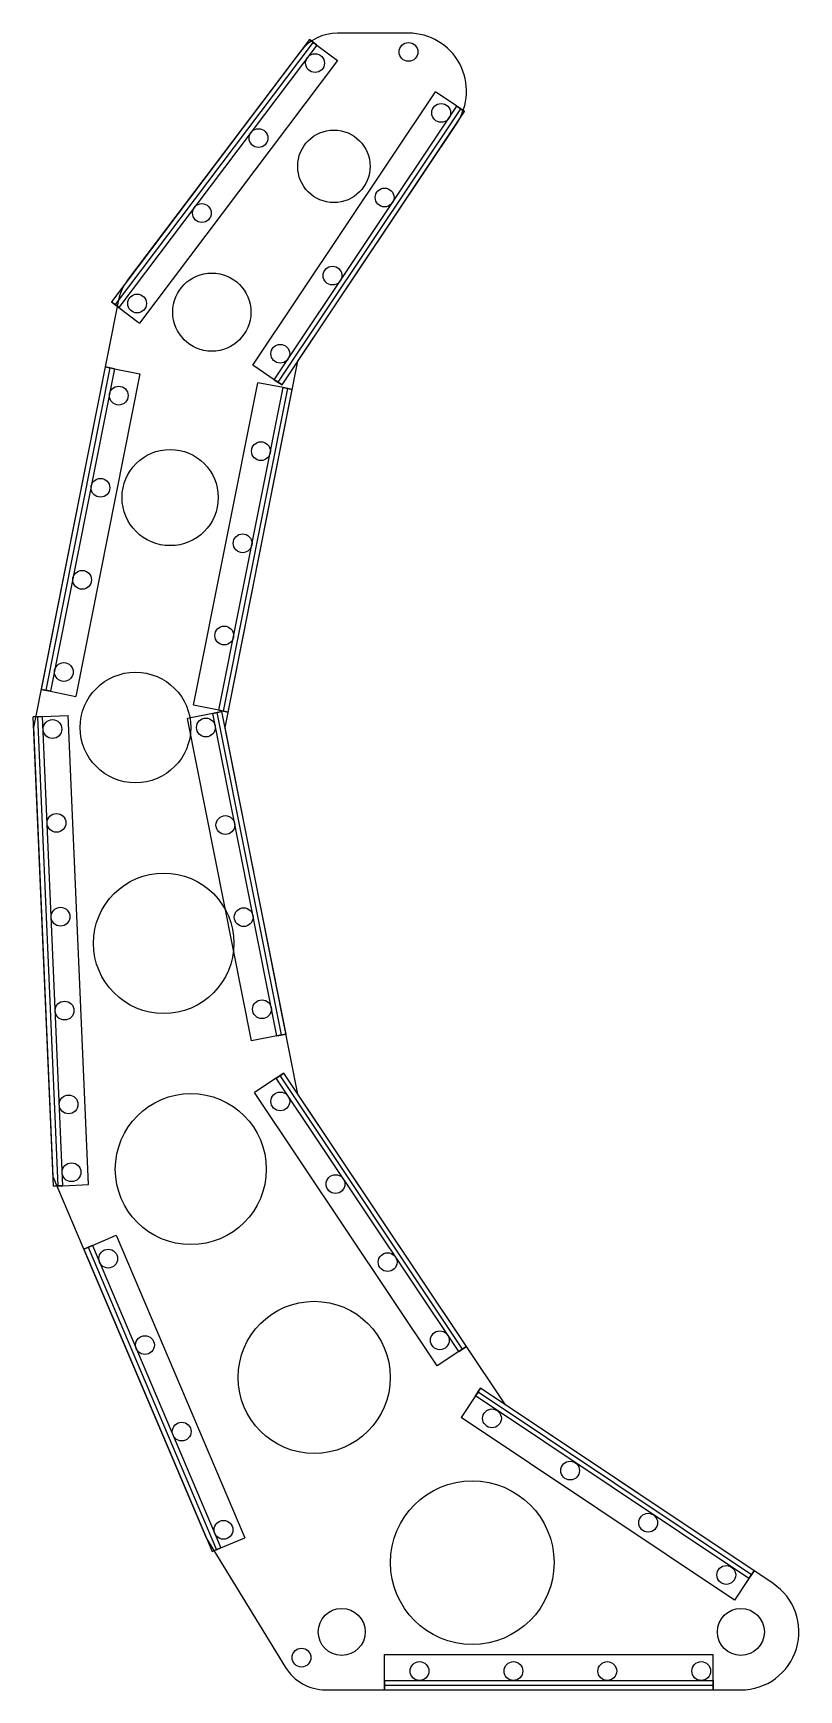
# Model space of a CAD drawing. Extents: x 22.6 to 30.8, y 9.3 to 26.9.
import ezdxf

# ---------------------------------------------------------------- set-up
doc = ezdxf.new("R2010")
doc.units = 0
doc.header["$MEASUREMENT"] = 0
doc.layers.get('0').update_dxf_attribs({"linetype": 'CONTINUOUS'})

msp = doc.modelspace()

# ---------------------------------------------------------------- linework, layer by layer
at = {"color": 7, "linetype": 'Continuous'}
for p, q in [((25.569, 26.858), (23.46, 24.066)), ((25.609, 26.828), (23.5, 24.035)), ((25.649, 26.798), (25.569, 26.858)), ((25.569, 26.858), (25.649, 26.798)), ((25.649, 26.798), (25.609, 26.828)), ((25.609, 26.828), (25.649, 26.798)), ((26.624, 26.925), (25.869, 26.925)), ((25.649, 26.798), (23.54, 24.005)), ((25.47, 26.726), (23.629, 24.29)), ((25.869, 26.632), (23.759, 23.839)), ((25.649, 26.798), (25.869, 26.632)), ((24.966, 23.389), (26.911, 26.299)), ((27.139, 26.146), (26.911, 26.299)), ((25.195, 23.236), (27.139, 26.146)), ((25.236, 23.208), (27.181, 26.119)), ((27.139, 26.146), (27.222, 26.091)), ((27.222, 26.091), (27.139, 26.146)), ((27.139, 26.146), (27.181, 26.119)), ((27.181, 26.119), (27.139, 26.146)), ((25.278, 23.181), (27.222, 26.091)), ((25.447, 23.434), (27.138, 25.964)), ((23.538, 24.086), (22.632, 19.533)), ((23.54, 24.005), (23.46, 24.066)), ((23.46, 24.066), (23.54, 24.005)), ((23.54, 24.005), (23.5, 24.035)), ((23.5, 24.035), (23.54, 24.005)), ((23.54, 24.005), (23.759, 23.839)), ((23.396, 23.371), (22.713, 19.938)), ((23.445, 23.361), (22.762, 19.929)), ((23.494, 23.352), (22.811, 19.919)), ((23.763, 23.298), (23.081, 19.865)), ((23.396, 23.371), (23.494, 23.352)), ((23.494, 23.352), (23.396, 23.371)), ((23.494, 23.352), (23.445, 23.361)), ((23.445, 23.361), (23.494, 23.352)), ((23.494, 23.352), (23.763, 23.298)), ((24.671, 19.533), (25.447, 23.434)), ((25.195, 23.236), (24.966, 23.389)), ((24.336, 19.771), (25.019, 23.204)), ((24.606, 19.718), (25.289, 23.151)), ((24.655, 19.708), (25.338, 23.141)), ((24.704, 19.698), (25.387, 23.131)), ((25.289, 23.151), (25.019, 23.204)), ((25.195, 23.236), (25.278, 23.181)), ((25.278, 23.181), (25.195, 23.236)), ((25.195, 23.236), (25.236, 23.208)), ((25.236, 23.208), (25.195, 23.236)), ((25.289, 23.151), (25.387, 23.131)), ((25.387, 23.131), (25.289, 23.151)), ((25.289, 23.151), (25.338, 23.141)), ((25.338, 23.141), (25.289, 23.151)), ((22.811, 19.919), (22.713, 19.938)), ((22.713, 19.938), (22.811, 19.919)), ((22.811, 19.919), (22.762, 19.929)), ((22.762, 19.929), (22.811, 19.919)), ((22.811, 19.919), (23.081, 19.865)), ((24.606, 19.718), (24.336, 19.771)), ((22.727, 19.65), (22.627, 19.646)), ((22.627, 19.646), (22.727, 19.65)), ((22.843, 14.651), (22.627, 19.646)), ((22.727, 19.65), (22.677, 19.648)), ((22.677, 19.648), (22.727, 19.65)), ((22.893, 14.653), (22.677, 19.648)), ((22.727, 19.65), (23.002, 19.662)), ((22.943, 14.655), (22.727, 19.65)), ((23.217, 14.667), (23.002, 19.662)), ((24.539, 19.683), (24.27, 19.63)), ((24.952, 16.197), (24.27, 19.63)), ((24.539, 19.683), (24.637, 19.703)), ((24.637, 19.703), (24.539, 19.683)), ((24.539, 19.683), (24.588, 19.693)), ((24.588, 19.693), (24.539, 19.683)), ((25.222, 16.251), (24.539, 19.683)), ((25.271, 16.26), (24.588, 19.693)), ((24.606, 19.718), (24.704, 19.698)), ((24.704, 19.698), (24.606, 19.718)), ((24.606, 19.718), (24.655, 19.708)), ((24.655, 19.708), (24.606, 19.718)), ((25.32, 16.27), (24.637, 19.703)), ((22.632, 19.533), (22.838, 14.754)), ((25.447, 15.631), (24.671, 19.533)), ((25.222, 16.251), (24.952, 16.197)), ((25.222, 16.251), (25.32, 16.27)), ((25.32, 16.27), (25.222, 16.251)), ((25.222, 16.251), (25.271, 16.26)), ((25.271, 16.26), (25.222, 16.251)), ((25.214, 15.799), (24.986, 15.647)), ((25.214, 15.799), (25.298, 15.855)), ((25.298, 15.855), (25.214, 15.799)), ((25.214, 15.799), (25.256, 15.827)), ((25.256, 15.827), (25.214, 15.799)), ((27.159, 12.889), (25.214, 15.799)), ((27.2, 12.917), (25.256, 15.827)), ((27.242, 12.945), (25.298, 15.855)), ((26.93, 12.737), (24.986, 15.647)), ((27.658, 12.323), (25.447, 15.631)), ((22.838, 14.754), (24.475, 10.9)), ((22.943, 14.655), (22.843, 14.651)), ((22.843, 14.651), (22.943, 14.655)), ((22.943, 14.655), (22.893, 14.653)), ((22.893, 14.653), (22.943, 14.655)), ((22.943, 14.655), (23.217, 14.667)), ((23.259, 14.02), (23.512, 14.128)), ((23.512, 14.128), (24.88, 10.906)), ((23.259, 14.02), (23.167, 13.981)), ((23.167, 13.981), (23.259, 14.02)), ((23.167, 13.981), (24.535, 10.76)), ((23.259, 14.02), (23.213, 14.001)), ((23.213, 14.001), (23.259, 14.02)), ((23.213, 14.001), (24.581, 10.779)), ((23.259, 14.02), (24.627, 10.799)), ((27.159, 12.889), (26.93, 12.737)), ((27.159, 12.889), (27.242, 12.945)), ((27.242, 12.945), (27.159, 12.889)), ((27.159, 12.889), (27.2, 12.917)), ((27.2, 12.917), (27.159, 12.889)), ((27.337, 12.417), (27.184, 12.188)), ((27.337, 12.417), (27.392, 12.5)), ((27.392, 12.5), (27.337, 12.417)), ((27.337, 12.417), (27.365, 12.459)), ((27.365, 12.459), (27.337, 12.417)), ((30.247, 10.473), (27.337, 12.417)), ((30.275, 10.514), (27.365, 12.459)), ((30.303, 10.556), (27.392, 12.5)), ((30.094, 10.244), (27.184, 12.188)), ((30.506, 10.42), (27.658, 12.323)), ((24.475, 10.9), (25.314, 9.528)), ((24.627, 10.799), (24.535, 10.76)), ((24.535, 10.76), (24.627, 10.799)), ((24.627, 10.799), (24.581, 10.779)), ((24.581, 10.779), (24.627, 10.799)), ((24.627, 10.799), (24.88, 10.906)), ((30.247, 10.473), (30.094, 10.244)), ((30.247, 10.473), (30.303, 10.556)), ((30.303, 10.556), (30.247, 10.473)), ((30.247, 10.473), (30.275, 10.514)), ((30.275, 10.514), (30.247, 10.473)), ((26.367, 9.664), (29.867, 9.664)), ((26.367, 9.389), (26.367, 9.664)), ((29.867, 9.389), (29.867, 9.664)), ((26.367, 9.389), (26.367, 9.289)), ((26.367, 9.389), (29.867, 9.389)), ((26.367, 9.289), (26.367, 9.389)), ((26.367, 9.389), (26.367, 9.339)), ((26.367, 9.339), (26.367, 9.389)), ((29.867, 9.389), (29.867, 9.289)), ((29.867, 9.289), (29.867, 9.389)), ((29.867, 9.389), (29.867, 9.339)), ((29.867, 9.339), (29.867, 9.389)), ((25.741, 9.289), (30.163, 9.289)), ((26.367, 9.339), (29.867, 9.339)), ((26.367, 9.289), (29.867, 9.289))]:
    msp.add_line(p, q, dxfattribs=at)
for centre, radius in [((26.624, 26.725), 0.1), ((26.624, 26.725), 0.1), ((26.624, 26.725), 0.1), ((26.624, 26.725), 0.1), ((25.629, 26.606), 0.1), ((25.629, 26.606), 0.1), ((25.629, 26.606), 0.1), ((25.629, 26.606), 0.1), ((26.972, 26.076), 0.1), ((26.972, 26.076), 0.1), ((26.972, 26.076), 0.1), ((26.972, 26.076), 0.1), ((25.027, 25.808), 0.1), ((25.027, 25.808), 0.1), ((25.027, 25.808), 0.1), ((25.027, 25.808), 0.1), ((25.83, 25.507), 0.386), ((25.83, 25.507), 0.386), ((25.83, 25.507), 0.386), ((25.83, 25.507), 0.386), ((26.37, 25.175), 0.1), ((26.37, 25.175), 0.1), ((26.37, 25.175), 0.1), ((26.37, 25.175), 0.1), ((24.424, 25.01), 0.1), ((24.424, 25.01), 0.1), ((24.424, 25.01), 0.1), ((24.424, 25.01), 0.1), ((24.53, 23.955), 0.416), ((24.53, 23.955), 0.416), ((24.53, 23.955), 0.416), ((24.53, 23.955), 0.416), ((25.815, 24.344), 0.1), ((25.815, 24.344), 0.1), ((25.815, 24.344), 0.1), ((25.815, 24.344), 0.1), ((23.734, 24.047), 0.1), ((23.734, 24.047), 0.1), ((23.734, 24.047), 0.1), ((23.734, 24.047), 0.1), ((25.259, 23.512), 0.1), ((25.259, 23.512), 0.1), ((25.259, 23.512), 0.1), ((25.259, 23.512), 0.1), ((23.539, 23.066), 0.1), ((23.539, 23.066), 0.1), ((23.539, 23.066), 0.1), ((23.539, 23.066), 0.1), ((25.053, 22.475), 0.1), ((25.053, 22.475), 0.1), ((25.053, 22.475), 0.1), ((25.053, 22.475), 0.1), ((24.086, 21.981), 0.512), ((24.086, 21.981), 0.512), ((24.086, 21.981), 0.512), ((24.086, 21.981), 0.512), ((23.344, 22.085), 0.1), ((23.344, 22.085), 0.1), ((23.344, 22.085), 0.1), ((23.344, 22.085), 0.1), ((24.858, 21.494), 0.1), ((24.858, 21.494), 0.1), ((24.858, 21.494), 0.1), ((24.858, 21.494), 0.1), ((23.149, 21.105), 0.1), ((23.149, 21.105), 0.1), ((23.149, 21.105), 0.1), ((23.149, 21.105), 0.1), ((24.662, 20.513), 0.1), ((24.662, 20.513), 0.1), ((24.662, 20.513), 0.1), ((24.662, 20.513), 0.1), ((22.954, 20.124), 0.1), ((22.954, 20.124), 0.1), ((22.954, 20.124), 0.1), ((22.954, 20.124), 0.1), ((23.717, 19.533), 0.589), ((23.717, 19.533), 0.589), ((23.717, 19.533), 0.589), ((23.717, 19.533), 0.589), ((22.833, 19.517), 0.1), ((22.833, 19.517), 0.1), ((22.833, 19.517), 0.1), ((22.833, 19.517), 0.1), ((24.467, 19.533), 0.1), ((24.467, 19.533), 0.1), ((24.467, 19.533), 0.1), ((24.467, 19.533), 0.1), ((22.876, 18.518), 0.1), ((22.876, 18.518), 0.1), ((22.876, 18.518), 0.1), ((22.876, 18.518), 0.1), ((24.674, 18.495), 0.1), ((24.674, 18.495), 0.1), ((24.674, 18.495), 0.1), ((24.674, 18.495), 0.1), ((24.018, 17.236), 0.748), ((24.018, 17.236), 0.748), ((24.018, 17.236), 0.748), ((24.018, 17.236), 0.748), ((22.919, 17.519), 0.1), ((22.919, 17.519), 0.1), ((22.919, 17.519), 0.1), ((22.919, 17.519), 0.1), ((24.869, 17.514), 0.1), ((24.869, 17.514), 0.1), ((24.869, 17.514), 0.1), ((24.869, 17.514), 0.1), ((22.962, 16.52), 0.1), ((22.962, 16.52), 0.1), ((22.962, 16.52), 0.1), ((22.962, 16.52), 0.1), ((25.064, 16.534), 0.1), ((25.064, 16.534), 0.1), ((25.064, 16.534), 0.1), ((25.064, 16.534), 0.1), ((23.005, 15.521), 0.1), ((23.005, 15.521), 0.1), ((23.005, 15.521), 0.1), ((23.005, 15.521), 0.1), ((24.306, 14.832), 0.804), ((24.306, 14.832), 0.804), ((24.306, 14.832), 0.804), ((24.306, 14.832), 0.804), ((25.259, 15.553), 0.1), ((25.259, 15.553), 0.1), ((25.259, 15.553), 0.1), ((25.259, 15.553), 0.1), ((23.036, 14.799), 0.1), ((23.036, 14.799), 0.1), ((23.036, 14.799), 0.1), ((23.036, 14.799), 0.1), ((25.847, 14.673), 0.1), ((25.847, 14.673), 0.1), ((25.847, 14.673), 0.1), ((25.847, 14.673), 0.1), ((23.427, 13.879), 0.1), ((23.427, 13.879), 0.1), ((23.427, 13.879), 0.1), ((23.427, 13.879), 0.1), ((26.402, 13.842), 0.1), ((26.402, 13.842), 0.1), ((26.402, 13.842), 0.1), ((26.402, 13.842), 0.1), ((25.62, 12.615), 0.81), ((25.62, 12.615), 0.81), ((25.62, 12.615), 0.81), ((25.62, 12.615), 0.81), ((23.818, 12.959), 0.1), ((23.818, 12.959), 0.1), ((23.818, 12.959), 0.1), ((23.818, 12.959), 0.1), ((26.958, 13.01), 0.1), ((26.958, 13.01), 0.1), ((26.958, 13.01), 0.1), ((26.958, 13.01), 0.1), ((27.513, 12.179), 0.1), ((27.513, 12.179), 0.1), ((27.513, 12.179), 0.1), ((27.513, 12.179), 0.1), ((24.209, 12.038), 0.1), ((24.209, 12.038), 0.1), ((24.209, 12.038), 0.1), ((24.209, 12.038), 0.1), ((28.345, 11.623), 0.1), ((28.345, 11.623), 0.1), ((28.345, 11.623), 0.1), ((28.345, 11.623), 0.1), ((27.303, 10.643), 0.871), ((27.303, 10.643), 0.871), ((27.303, 10.643), 0.871), ((27.303, 10.643), 0.871), ((29.176, 11.068), 0.1), ((29.176, 11.068), 0.1), ((29.176, 11.068), 0.1), ((29.176, 11.068), 0.1), ((24.654, 10.992), 0.1), ((24.654, 10.992), 0.1), ((24.654, 10.992), 0.1), ((24.654, 10.992), 0.1), ((30.008, 10.512), 0.1), ((30.008, 10.512), 0.1), ((30.008, 10.512), 0.1), ((30.008, 10.512), 0.1), ((25.913, 9.906), 0.25), ((25.913, 9.906), 0.25), ((25.913, 9.906), 0.25), ((25.913, 9.906), 0.25), ((30.163, 9.906), 0.25), ((30.163, 9.906), 0.25), ((30.163, 9.906), 0.25), ((30.163, 9.906), 0.25), ((25.485, 9.632), 0.1), ((25.485, 9.632), 0.1), ((25.485, 9.632), 0.1), ((25.485, 9.632), 0.1), ((26.741, 9.489), 0.1), ((26.741, 9.489), 0.1), ((26.741, 9.489), 0.1), ((26.741, 9.489), 0.1), ((27.741, 9.489), 0.1), ((27.741, 9.489), 0.1), ((27.741, 9.489), 0.1), ((27.741, 9.489), 0.1), ((28.741, 9.489), 0.1), ((28.741, 9.489), 0.1), ((28.741, 9.489), 0.1), ((28.741, 9.489), 0.1), ((29.741, 9.489), 0.1), ((29.741, 9.489), 0.1), ((29.741, 9.489), 0.1), ((29.741, 9.489), 0.1)]:
    msp.add_circle(centre, radius, dxfattribs=at)
for centre, radius, start, end in [((25.869, 26.425), 0.5, 90, 142.9345), ((25.869, 26.425), 0.5, 90, 142.9345), ((25.869, 26.425), 0.5, 90, 142.9345), ((25.869, 26.425), 0.5, 90, 142.9345), ((26.624, 26.307), 0.618, 326.25, 90), ((26.624, 26.307), 0.618, 326.25, 90), ((26.624, 26.307), 0.618, 326.25, 90), ((26.624, 26.307), 0.618, 326.25, 90), ((24.028, 23.988), 0.5, 142.9345, 168.75), ((24.028, 23.988), 0.5, 142.9345, 168.75), ((24.028, 23.988), 0.5, 142.9345, 168.75), ((24.028, 23.988), 0.5, 142.9345, 168.75), ((30.163, 9.906), 0.618, 270, 56.25), ((30.163, 9.906), 0.618, 270, 56.25), ((30.163, 9.906), 0.618, 270, 56.25), ((30.163, 9.906), 0.618, 270, 56.25), ((25.741, 9.789), 0.5, 211.4407, 270), ((25.741, 9.789), 0.5, 211.4407, 270), ((25.741, 9.789), 0.5, 211.4407, 270), ((25.741, 9.789), 0.5, 211.4407, 270)]:
    msp.add_arc(centre, radius, start, end, dxfattribs=at)

doc.saveas('drawing.dxf')
